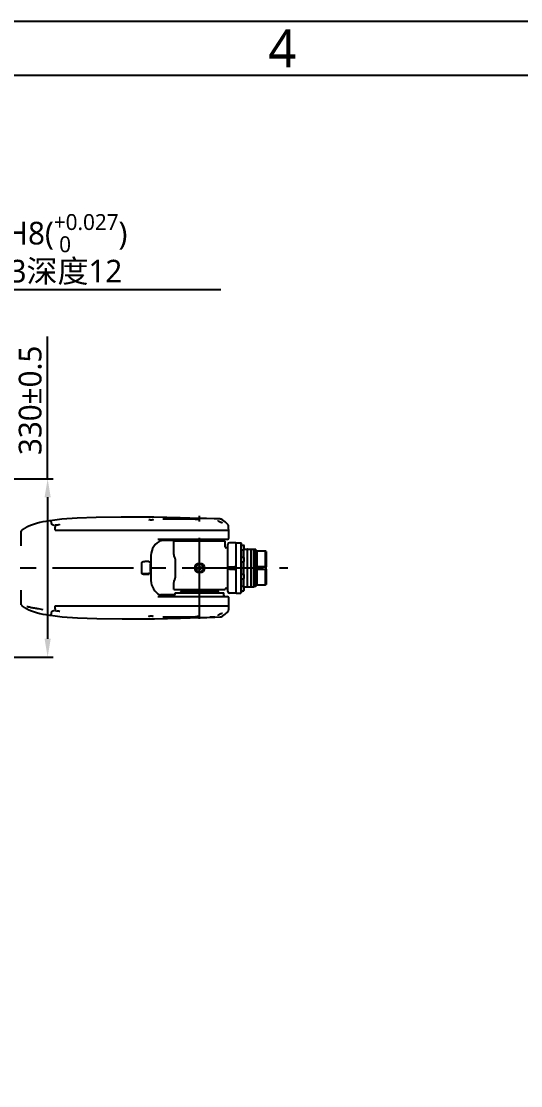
# Model space of a CAD drawing. Header units: millimetres. Extents: x 7426 to 8737, y 124 to 421.
# Drawn here: x 8039.3 to 8085.5, y 322.1 to 420.6 of the extents above; entities that cross this region are included whole.
import ezdxf
from ezdxf import colors
from ezdxf.entities.mleader import LeaderData, LeaderLine
from ezdxf.enums import TextEntityAlignment as Align
from ezdxf.math import Vec2, Vec3

# ---------------------------------------------------------------- set-up
doc = ezdxf.new("R2010")
doc.units = ezdxf.units.MM
doc.linetypes.add('CENTER', pattern=[0.6, 0.375, -0.075, 0.075, -0.075])
for name, color, linetype in [('中心线', 7, 'Continuous'), ('外形图', 7, 'Continuous'), ('多重引线', 7, 'Continuous'), ('尺寸标注', 7, 'Continuous'), ('模板', 7, 'Continuous')]:
    doc.layers.add(name, color=color, linetype=linetype)
doc.styles.add('微软雅黑', font='msyh.ttc')
doc.dimstyles.new('尺寸标注_1_20比例', dxfattribs={"dimtxt": 2.1, "dimasz": 1.7, "dimexe": 0.5, "dimexo": 0.4, "dimgap": 0.5, "dimtad": 1, "dimdec": 1, "dimlfac": 20, "dimdsep": 46, "dimtxsty": '微软雅黑', "dimcen": 0.09, "dimadec": 0, "dimazin": 0, "dimtp": 0.01, "dimtm": 0.01, "dimtfac": 1, "dimtdec": 1, "dimtofl": 0, "dimtmove": 0, "dimatfit": 3, "dimfxl": 1, "dimtolj": 1, "dimarcsym": 0})

# ---------------------------------------------------------------- blocks, each defined once
blk = doc.blocks.new('图纸')
at = {"color": 2}
for points in [[(6283.66, 123.62), (6283.66, 1549.22), (8299.66, 1549.22), (8299.66, 123.62)], [(6403.66, 147.62), (6403.66, 1525.22), (8275.66, 1525.22), (8275.66, 147.62)]]:
    blk.add_lwpolyline(points, close=True, dxfattribs=at)
at = {"color": 2, "style": '微软雅黑'}
blk.add_text('4', height=16.8, dxfattribs=at).set_placement((7165.66, 1537.22), align=Align.MIDDLE_CENTER)
blk.add_attdef('整机外形图', text='', height=19.2, dxfattribs=at).set_placement((7893.3, 256.65), align=Align.MIDDLE)
at = {"color": 7, "style": '微软雅黑'}
for tag, height, p in [('编号', 19.2, (8134.84, 252.67)), ('比例', 12, (7939.66, 171.62))]:
    blk.add_attdef(tag, text='', height=height, dxfattribs=at).set_placement(p, align=Align.MIDDLE)
at = {"style": '微软雅黑'}
for tag, p in [('当前页', (8047.3, 207.62)), ('总页数', (8192.77, 207.62))]:
    blk.add_attdef(tag, text='', height=12, dxfattribs=at).set_placement(p, align=Align.MIDDLE)
blk = doc.blocks.new('*D1239')
at = {"layer": 'Defpoints', "color": 0}
for p in [(8017.229, 378.282), (8017.215, 361.782), (8041.687, 361.782)]:
    blk.add_point(p, dxfattribs=at)
at = {"layer": '尺寸标注', "color": 0, "linetype": 'Continuous', "lineweight": -2}
for p, q in [((8041.687, 378.282), (8041.687, 391.458)), ((8017.629, 378.282), (8042.187, 378.282)), ((8041.687, 376.582), (8041.687, 363.482)), ((8017.615, 361.782), (8042.187, 361.782))]:
    blk.add_line(p, q, dxfattribs=at)
at = {"layer": '尺寸标注', "color": 0}
for points in [[(8041.971, 376.582), (8041.404, 376.582), (8041.687, 378.282)], [(8041.404, 363.482), (8041.971, 363.482), (8041.687, 361.782)]]:
    blk.add_solid(points, dxfattribs=at)
at = {"layer": '尺寸标注', "color": 0, "insert": (8039.015, 380.482), "char_height": 2.1, "attachment_point": 1, "rotation": 90, "style": '微软雅黑'}
blk.add_mtext('\\A1;\\A1;330{\\C256;±0.5}', dxfattribs=at)

msp = doc.modelspace()

# ---------------------------------------------------------------- linework, layer by layer
at = {"layer": '中心线', "color": 7, "linetype": 'CENTER', "ltscale": 20}
msp.add_line((8055.7502, 365.3346), (8055.7502, 374.86), dxfattribs=at)
at = {"layer": '中心线', "linetype": 'CENTER', "ltscale": 20}
msp.add_line((7994.1361, 370.0324), (8063.919, 370.0324), dxfattribs=at)
at = {"layer": '外形图', "color": 0, "linetype": 'Continuous'}
for p, q in [((8041.931, 374.407), (8041.8989, 374.3884)), ((8041.9309, 374.4069), (8041.9311, 374.407)), ((8051.419, 374.4839), (8051.39, 374.4788)), ((8057.456, 374.4045), (8057.4503, 374.4212)), ((8057.8274, 374.5142), (8057.8245, 374.5157)), ((8057.8302, 374.5126), (8057.8274, 374.5142)), ((8057.8329, 374.5111), (8057.8302, 374.5126)), ((8057.8356, 374.5096), (8057.8329, 374.5111)), ((8057.8381, 374.5081), (8057.8356, 374.5096)), ((8057.8406, 374.5067), (8057.8381, 374.5081)), ((8057.843, 374.5052), (8057.8406, 374.5067)), ((8057.8454, 374.5038), (8057.843, 374.5052)), ((8057.8478, 374.5023), (8057.8454, 374.5038)), ((8057.8501, 374.5009), (8057.8478, 374.5023)), ((8057.8524, 374.4994), (8057.8501, 374.5009)), ((8057.8546, 374.4979), (8057.8524, 374.4994)), ((8057.8569, 374.4964), (8057.8546, 374.4979)), ((8057.8593, 374.4949), (8057.8569, 374.4964)), ((8057.8619, 374.4931), (8057.8593, 374.4949)), ((8057.866, 374.4903), (8057.8619, 374.4931)), ((8039.25, 372.084), (8039.25, 373.439)), ((8039.8743, 373.8604), (8039.8733, 373.8599)), ((8042.3915, 373.5324), (8042.3852, 373.8207)), ((8042.3915, 373.5324), (8058.4387, 373.5324)), ((8042.397, 373.989), (8042.3963, 373.9892)), ((8042.4441, 373.9826), (8042.422, 373.9841)), ((8042.7705, 374.0281), (8042.7415, 374.0192)), ((8042.7909, 374.0363), (8042.7705, 374.0281)), ((8042.8017, 374.0425), (8042.7909, 374.0363)), ((8058.3644, 374.0662), (8058.3645, 374.0661)), ((8058.3982, 374.0278), (8058.3942, 374.0332)), ((8058.3982, 374.0278), (8058.3986, 374.0273)), ((8058.4055, 374.0166), (8058.3986, 374.0273)), ((8058.3054, 372.6824), (8051.8745, 372.6824)), ((8052.2028, 372.579), (8052.2128, 372.583)), ((8053.5433, 372.5824), (8052.221, 372.5824)), ((8058.1253, 372.5074), (8053.3752, 372.5074)), ((8053.3752, 371.3174), (8053.3752, 372.5074)), ((8053.5494, 372.5324), (8057.9377, 372.5324)), ((8054.0002, 372.5074), (8054.0002, 372.5324)), ((8057.5003, 372.5074), (8057.5003, 372.5324)), ((8057.9378, 372.5324), (8057.9378, 372.5824)), ((8058.1253, 371.9838), (8058.1253, 372.5074)), ((8059.1003, 372.3574), (8058.5003, 372.3574)), ((8059.1003, 372.3324), (8059.1253, 372.3574)), ((8059.1003, 372.3574), (8059.1003, 370.2574)), ((8059.1253, 372.3574), (8059.5753, 372.3574)), ((8059.1253, 367.7073), (8059.1253, 372.3574)), ((8059.6003, 372.3324), (8059.5753, 372.3574)), ((8059.5753, 372.3574), (8059.5753, 367.7073)), ((8059.6003, 372.3324), (8059.6003, 367.7324)), ((8058.213, 371.8845), (8058.1991, 371.8534)), ((8058.3503, 370.2574), (8058.3503, 372.2074)), ((8059.6003, 372.1388), (8059.8253, 372.1388)), ((8059.6003, 371.7138), (8059.8253, 371.7138)), ((8059.8003, 371.7138), (8059.8003, 371.0294)), ((8059.8503, 372.1138), (8059.8503, 371.7388)), ((8059.8503, 371.7824), (8060.1603, 371.7824)), ((8059.8503, 371.0044), (8059.8503, 371.7388)), ((8060.1753, 371.7674), (8060.1603, 371.7824)), ((8060.1603, 371.7824), (8060.1603, 368.2823)), ((8060.1753, 371.7674), (8060.1903, 371.7824)), ((8060.1753, 368.2973), (8060.1753, 371.7674)), ((8060.1903, 371.7824), (8060.504, 371.7824)), ((8060.1903, 368.2823), (8060.1903, 371.7824)), ((8060.519, 371.7674), (8060.504, 371.7824)), ((8060.504, 371.7824), (8060.504, 368.2823)), ((8060.519, 371.7674), (8060.534, 371.7824)), ((8060.519, 368.2973), (8060.519, 371.7674)), ((8060.534, 371.7824), (8060.7828, 371.7824)), ((8060.534, 368.2823), (8060.534, 371.7824)), ((8060.8003, 371.7649), (8060.7828, 371.7824)), ((8060.7828, 371.7824), (8060.7828, 368.2823)), ((8060.8003, 368.2998), (8060.8003, 371.7649)), ((8060.9403, 371.7562), (8060.8003, 371.7562)), ((8060.9403, 371.6481), (8060.8003, 371.6481)), ((8060.9403, 371.3731), (8060.8003, 371.3731)), ((8060.9503, 371.7462), (8060.9403, 371.7562)), ((8060.9403, 371.7562), (8060.9403, 371.3731)), ((8060.9503, 371.6381), (8060.9403, 371.6481)), ((8060.9503, 371.3831), (8060.9403, 371.3731)), ((8060.9503, 371.7462), (8060.9503, 368.3186)), ((8060.9753, 371.4574), (8060.9503, 371.4824)), ((8060.9753, 371.4574), (8060.9753, 368.6074)), ((8061.0003, 371.5574), (8061.0503, 371.6074)), ((8061.0003, 370.1324), (8061.0003, 371.5574)), ((8061.0503, 371.6074), (8061.8503, 371.6074)), ((8061.0503, 371.6074), (8061.0503, 370.1594)), ((8061.9003, 371.5574), (8061.8503, 371.6074)), ((8061.8503, 370.1594), (8061.8503, 371.6074)), ((8061.9003, 371.5574), (8061.9003, 370.1324)), ((8050.3885, 369.6449), (8050.3885, 370.4199)), ((8050.5258, 370.6199), (8050.6884, 370.6199)), ((8051.027, 370.6199), (8050.6884, 370.6199)), ((8051.027, 370.6199), (8051.0708, 370.6199)), ((8051.0708, 370.6137), (8051.0708, 370.6199)), ((8051.2153, 369.7199), (8051.2153, 370.4199)), ((8051.2502, 371.1824), (8051.2502, 368.8824)), ((8053.5002, 370.8674), (8053.5002, 369.1174)), ((8059.6003, 371.0294), (8059.8253, 371.0294)), ((8059.6003, 370.6044), (8059.8253, 370.6044)), ((8059.8003, 370.6044), (8059.8003, 369.4604)), ((8059.8503, 371.0044), (8059.8503, 370.6294)), ((8059.8503, 369.4354), (8059.8503, 370.6294)), ((8060.9403, 371.1439), (8060.8003, 371.1439)), ((8060.9403, 370.8689), (8060.8003, 370.8689)), ((8060.9403, 370.7822), (8060.8003, 370.7822)), ((8060.9403, 370.5072), (8060.8003, 370.5072)), ((8060.9403, 370.3787), (8060.8003, 370.3787)), ((8060.9503, 371.1339), (8060.9403, 371.1439)), ((8060.9403, 371.1439), (8060.9403, 370.8689)), ((8060.9503, 370.8789), (8060.9403, 370.8689)), ((8060.9503, 370.7722), (8060.9403, 370.7822)), ((8060.9403, 370.7822), (8060.9403, 370.5072)), ((8060.9503, 370.5172), (8060.9403, 370.5072)), ((8060.9503, 370.3687), (8060.9403, 370.3787)), ((8060.9403, 370.3787), (8060.9403, 370.1037)), ((8061.0003, 371.1324), (8060.9753, 371.1574)), ((8050.4204, 369.5199), (8051.027, 369.5199)), ((8050.5258, 369.4449), (8051.0708, 369.4449)), ((8051.0708, 369.4449), (8051.0708, 369.526)), ((8055.6059, 370.0293), (8055.6754, 370.1558)), ((8055.6807, 369.9059), (8055.6059, 370.0293)), ((8055.6754, 370.1558), (8055.8197, 370.1589)), ((8055.825, 369.9089), (8055.6807, 369.9059)), ((8055.8197, 370.1589), (8055.8945, 370.0354)), ((8055.8945, 370.0354), (8055.825, 369.9089)), ((8058.3503, 369.8074), (8058.3503, 370.2574)), ((8058.3503, 367.8573), (8058.3503, 369.8074)), ((8058.3588, 370.1324), (8058.5003, 370.1324)), ((8058.5003, 369.9324), (8058.3588, 369.9324)), ((8058.5003, 370.1324), (8059.1003, 370.1324)), ((8058.5003, 369.9324), (8059.1003, 369.9324)), ((8059.1003, 369.8074), (8059.1003, 370.2574)), ((8059.1003, 369.8074), (8059.1003, 367.7074)), ((8059.6003, 369.4604), (8059.8253, 369.4604)), ((8059.8503, 369.4354), (8059.8503, 369.0604)), ((8060.9403, 370.1037), (8060.8003, 370.1037)), ((8060.9403, 369.5576), (8060.8003, 369.5576)), ((8060.9503, 370.1137), (8060.9403, 370.1037)), ((8060.9503, 369.5476), (8060.9403, 369.5576)), ((8060.9403, 369.5576), (8060.9403, 369.2826)), ((8061.0003, 370.1324), (8061.9003, 370.1324)), ((8061.0003, 369.9324), (8061.0003, 370.1324)), ((8061.0003, 369.9324), (8061.9003, 369.9324)), ((8061.0003, 368.5074), (8061.0003, 369.9324)), ((8061.0503, 370.1594), (8061.8503, 370.1594)), ((8061.8503, 369.9054), (8061.0503, 369.9054)), ((8061.0503, 369.9054), (8061.0503, 368.4574)), ((8061.8503, 368.4574), (8061.8503, 369.9054)), ((8061.9003, 369.9324), (8061.9003, 370.1324)), ((8061.9003, 369.9324), (8061.9003, 368.5074)), ((8053.3752, 368.0323), (8053.3752, 368.6674)), ((8059.6003, 369.0354), (8059.8253, 369.0354)), ((8059.8003, 369.0354), (8059.8003, 368.3509)), ((8059.8503, 368.3259), (8059.8503, 369.0604)), ((8060.9403, 369.2826), (8060.8003, 369.2826)), ((8060.9403, 368.9005), (8060.8003, 368.9005)), ((8060.9403, 368.6255), (8060.8003, 368.6255)), ((8060.9403, 368.4166), (8060.8003, 368.4166)), ((8060.9503, 369.2926), (8060.9403, 369.2826)), ((8060.9503, 368.8905), (8060.9403, 368.9005)), ((8060.9403, 368.9005), (8060.9403, 368.3085)), ((8060.9503, 368.6355), (8060.9403, 368.6255)), ((8060.9503, 368.4266), (8060.9403, 368.4166)), ((8060.9753, 368.6074), (8060.9503, 368.5824)), ((8061.0003, 368.9324), (8060.9753, 368.9074)), ((8061.0003, 368.5074), (8061.0503, 368.4574)), ((8061.0503, 368.4574), (8061.8503, 368.4574)), ((8061.9003, 368.5074), (8061.8503, 368.4574)), ((8039.25, 366.6257), (8039.25, 367.9807)), ((8053.4732, 367.5323), (8052.1175, 367.5323)), ((8053.3752, 368.0323), (8058.1253, 368.0323)), ((8053.5002, 367.7323), (8058.0002, 367.7323)), ((8053.5002, 367.6323), (8053.5002, 367.7323)), ((8054.0579, 367.9323), (8054.0002, 367.8323)), ((8054.0002, 367.8323), (8057.5003, 367.8323)), ((8054.0002, 367.7323), (8054.0002, 367.8323)), ((8054.0579, 367.9323), (8057.4425, 367.9323)), ((8054.3127, 368.0323), (8054.3127, 367.9573)), ((8054.5877, 368.0323), (8054.5877, 367.9573)), ((8054.6252, 368.0323), (8054.6252, 367.9323)), ((8054.6935, 368.0323), (8054.6935, 367.9573)), ((8054.9685, 368.0323), (8054.9685, 367.9573)), ((8055.6127, 368.0323), (8055.6127, 367.9573)), ((8055.8877, 368.0323), (8055.8877, 367.9573)), ((8056.532, 368.0323), (8056.532, 367.9573)), ((8056.807, 368.0323), (8056.807, 367.9573)), ((8056.8752, 368.0323), (8056.8752, 367.9323)), ((8056.9127, 368.0323), (8056.9127, 367.9573)), ((8057.1878, 368.0323), (8057.1878, 367.9573)), ((8057.4425, 367.9323), (8057.5003, 367.8323)), ((8057.5003, 367.7323), (8057.5003, 367.8323)), ((8058.0003, 367.4823), (8058.0003, 367.7323)), ((8058.1253, 368.0323), (8058.1253, 368.081)), ((8058.1991, 368.2114), (8058.213, 368.1802)), ((8059.1003, 367.7073), (8058.5003, 367.7073)), ((8059.1003, 367.7323), (8059.1253, 367.7073)), ((8059.1253, 367.7073), (8059.5753, 367.7073)), ((8059.6003, 367.7323), (8059.5753, 367.7073)), ((8059.6003, 368.3509), (8059.8253, 368.3509)), ((8059.6003, 367.9259), (8059.8253, 367.9259)), ((8059.8503, 368.3259), (8059.8503, 367.9509)), ((8059.8503, 368.2823), (8060.1603, 368.2823)), ((8060.1753, 368.2973), (8060.1603, 368.2823)), ((8060.1753, 368.2973), (8060.1903, 368.2823)), ((8060.1903, 368.2823), (8060.504, 368.2823)), ((8060.519, 368.2973), (8060.504, 368.2823)), ((8060.519, 368.2973), (8060.534, 368.2823)), ((8060.534, 368.2823), (8060.7828, 368.2823)), ((8060.8003, 368.2998), (8060.7828, 368.2823)), ((8060.9403, 368.3085), (8060.8003, 368.3085)), ((8060.9503, 368.3185), (8060.9403, 368.3085)), ((8042.3852, 366.244), (8042.3915, 366.5323)), ((8042.3915, 366.5323), (8058.4387, 366.5323)), ((8051.8745, 367.3823), (8058.3057, 367.3823)), ((8039.8743, 366.2044), (8039.8733, 366.2049)), ((8041.9056, 365.6771), (8041.939, 365.6578)), ((8041.9391, 365.6578), (8041.9389, 365.6578)), ((8042.4254, 366.0801), (8042.4449, 366.0818)), ((8042.4449, 366.0818), (8042.4694, 366.0825)), ((8051.0815, 365.5819), (8051.1038, 365.5861)), ((8051.1038, 365.5861), (8051.132, 365.5899)), ((8051.398, 365.586), (8051.4255, 365.5811)), ((8051.4255, 365.5811), (8051.4456, 365.5761)), ((8056.6832, 365.4708), (8057.1422, 365.4852)), ((8057.1422, 365.4831), (8056.6832, 365.4687)), ((8056.6832, 365.4687), (8056.6832, 365.4708)), ((8057.1422, 365.4852), (8057.1422, 365.4831)), ((8057.1423, 365.4823), (8057.6367, 365.4983)), ((8057.4583, 365.6434), (8057.4633, 365.659)), ((8057.6436, 365.4986), (8057.6474, 365.4987)), ((8057.6474, 365.4987), (8057.6509, 365.4989)), ((8057.6509, 365.4989), (8057.6532, 365.499)), ((8057.6532, 365.499), (8057.6555, 365.4992)), ((8057.6555, 365.4992), (8057.6578, 365.4993)), ((8057.6578, 365.4993), (8057.6603, 365.4995)), ((8057.6603, 365.4995), (8057.6627, 365.4997)), ((8057.6627, 365.4997), (8057.6653, 365.4999)), ((8057.6653, 365.4999), (8057.6679, 365.5001)), ((8057.6679, 365.5001), (8057.6706, 365.5003)), ((8057.6706, 365.5003), (8057.6733, 365.5006)), ((8057.6733, 365.5006), (8057.6761, 365.5009)), ((8057.6761, 365.5009), (8057.6791, 365.5012)), ((8057.6791, 365.5012), (8057.6821, 365.5016)), ((8057.6868, 365.5022), (8057.6901, 365.5027)), ((8057.6901, 365.5027), (8057.6936, 365.5032)), ((8057.7777, 365.5248), (8057.7814, 365.5262)), ((8057.7814, 365.5262), (8057.785, 365.5276)), ((8057.785, 365.5276), (8057.7885, 365.5289)), ((8057.7885, 365.5289), (8057.7919, 365.5303)), ((8057.7919, 365.5303), (8057.7953, 365.5316)), ((8057.7953, 365.5316), (8057.7986, 365.533)), ((8057.7986, 365.533), (8057.8018, 365.5343)), ((8057.8018, 365.5343), (8057.8049, 365.5357)), ((8057.8095, 365.5377), (8057.8124, 365.5391)), ((8057.8124, 365.5391), (8057.8153, 365.5404)), ((8057.8153, 365.5404), (8057.8181, 365.5417)), ((8057.8181, 365.5417), (8057.8208, 365.5431)), ((8057.8208, 365.5431), (8057.8235, 365.5444)), ((8057.8235, 365.5444), (8057.8261, 365.5457)), ((8057.8261, 365.5457), (8057.8286, 365.547)), ((8057.8286, 365.547), (8057.8311, 365.5483)), ((8057.8311, 365.5483), (8057.8336, 365.5496)), ((8057.8336, 365.5496), (8057.8359, 365.5508)), ((8057.8359, 365.5508), (8057.8383, 365.5521)), ((8057.8383, 365.5521), (8057.8406, 365.5534)), ((8057.8406, 365.5534), (8057.8428, 365.5547)), ((8057.8428, 365.5547), (8057.845, 365.5559)), ((8057.845, 365.5559), (8057.8472, 365.5572)), ((8057.8472, 365.5572), (8057.8493, 365.5585)), ((8057.8493, 365.5585), (8057.8514, 365.5597)), ((8057.8514, 365.5597), (8057.8535, 365.561)), ((8057.8529, 365.8394), (8057.8592, 365.8372)), ((8057.8535, 365.561), (8057.8555, 365.5623)), ((8057.8555, 365.5623), (8057.8575, 365.5635)), ((8057.8575, 365.5635), (8057.8596, 365.5648)), ((8057.8592, 365.8372), (8057.8593, 365.8371)), ((8057.8596, 365.5648), (8057.8616, 365.5661)), ((8057.8616, 365.5661), (8057.8636, 365.5675)), ((8057.8636, 365.5675), (8057.8657, 365.5688)), ((8057.8657, 365.5688), (8057.868, 365.5703)), ((8057.868, 365.5703), (8057.8704, 365.572)), ((8057.8704, 365.572), (8057.874, 365.5744)), ((8058.2897, 365.9186), (8058.3724, 365.9986)), ((8058.3725, 365.9987), (8058.3724, 365.9986)), ((8058.4022, 366.0315), (8058.4063, 366.037)), ((8058.4063, 366.037), (8058.4066, 366.0375)), ((8058.4066, 366.0375), (8058.4143, 366.0494))]:
    msp.add_line(p, q, dxfattribs=at)
for points in [[(8041.8612, 374.3929), (8041.5198, 374.3383), (8041.2501, 374.2922)], [(8055.7502, 374.6243), (8053.9406, 374.679), (8051.5136, 374.727), (8048.4952, 374.7335), (8046.1736, 374.7051), (8044.4165, 374.6432), (8043.0144, 374.5395), (8041.9312, 374.407)], [(8051.0747, 374.4825), (8051.0583, 374.4868), (8051.0487, 374.4906), (8051.0473, 374.4914)], [(8051.1241, 374.4749), (8051.0975, 374.4783), (8051.0747, 374.4825)], [(8051.3901, 374.4788), (8051.3773, 374.4767), (8051.3225, 374.4661), (8051.2614, 374.4597), (8051.199, 374.4636), (8051.1413, 374.4726), (8051.124, 374.4749)], [(8051.4528, 374.4943), (8051.4535, 374.4951), (8051.4502, 374.4932), (8051.4385, 374.4888), (8051.419, 374.4839)], [(8057.6287, 374.5664), (8057.1013, 374.5835), (8056.3954, 374.6054), (8055.7503, 374.6243)], [(8057.8513, 374.2276), (8057.8512, 374.2276), (8057.8422, 374.2249), (8057.8137, 374.2252), (8057.7697, 374.2331), (8057.7151, 374.249), (8057.6554, 374.2715), (8057.5957, 374.299), (8057.5389, 374.331), (8057.489, 374.3672), (8057.456, 374.4045)], [(8057.8245, 374.5157), (8057.8231, 374.5165), (8057.8216, 374.5173), (8057.82, 374.5181), (8057.8185, 374.5189), (8057.8169, 374.5197), (8057.8153, 374.5205), (8057.8136, 374.5213), (8057.812, 374.5221), (8057.8103, 374.5229), (8057.8085, 374.5238), (8057.8068, 374.5246), (8057.805, 374.5254), (8057.8032, 374.5263), (8057.8013, 374.5271), (8057.7994, 374.5279), (8057.7975, 374.5288), (8057.7955, 374.5296), (8057.7936, 374.5305), (8057.7915, 374.5314), (8057.7895, 374.5322), (8057.7874, 374.5331), (8057.7853, 374.5339), (8057.7831, 374.5348), (8057.7809, 374.5357), (8057.7787, 374.5365), (8057.7765, 374.5374), (8057.7742, 374.5382), (8057.7719, 374.5391), (8057.7695, 374.54), (8057.7671, 374.5408), (8057.7646, 374.5417), (8057.7621, 374.5426), (8057.7595, 374.5434), (8057.7569, 374.5443), (8057.7542, 374.5452), (8057.7515, 374.5461), (8057.7487, 374.5469), (8057.7459, 374.5478), (8057.743, 374.5486), (8057.7401, 374.5495), (8057.7372, 374.5503), (8057.7343, 374.5511), (8057.7313, 374.5519), (8057.7283, 374.5527), (8057.7253, 374.5535), (8057.7223, 374.5542), (8057.7193, 374.555), (8057.7162, 374.5557), (8057.7132, 374.5564), (8057.7101, 374.557), (8057.7071, 374.5577), (8057.704, 374.5583), (8057.701, 374.5589), (8057.6979, 374.5595), (8057.6949, 374.56), (8057.6918, 374.5605), (8057.6887, 374.5611), (8057.6857, 374.5615), (8057.6826, 374.562), (8057.6795, 374.5624), (8057.6763, 374.5629), (8057.6732, 374.5633), (8057.67, 374.5636), (8057.6668, 374.564), (8057.6635, 374.5643), (8057.6601, 374.5646), (8057.6567, 374.5649), (8057.6531, 374.5652), (8057.6492, 374.5655), (8057.645, 374.5657), (8057.6401, 374.566), (8057.6335, 374.5662), (8057.6287, 374.5664)], [(8058.3644, 374.0662), (8058.2817, 374.1462), (8058.2066, 374.2174), (8058.1164, 374.2981), (8057.9902, 374.4006), (8057.866, 374.4904)], [(8039.8743, 373.8603), (8039.8396, 373.8435), (8039.8062, 373.8269), (8039.7738, 373.8105), (8039.7423, 373.7942), (8039.7116, 373.778), (8039.6818, 373.762), (8039.6527, 373.746), (8039.6244, 373.7302), (8039.5967, 373.7144), (8039.5697, 373.6987), (8039.5433, 373.6832), (8039.5175, 373.6677), (8039.4923, 373.6522), (8039.4676, 373.6369), (8039.4435, 373.6217), (8039.4199, 373.6066), (8039.3968, 373.5915), (8039.3742, 373.5766), (8039.3522, 373.5618), (8039.3305, 373.5471), (8039.3092, 373.5324), (8039.2927, 373.521)], [(8041.2501, 374.2922), (8040.97, 374.2362), (8040.6599, 374.1574), (8040.3668, 374.0643), (8040.0899, 373.9574), (8039.8733, 373.8599)], [(8042.422, 373.9841), (8042.406, 373.9865), (8042.397, 373.989)], [(8042.7415, 374.0192), (8042.7059, 374.0103), (8042.6657, 374.0022), (8042.6232, 373.9952), (8042.5809, 373.9896), (8042.5408, 373.9856), (8042.5041, 373.9832), (8042.4717, 373.9822), (8042.4441, 373.9826)], [(8058.3942, 374.0332), (8058.3702, 374.0605), (8058.3645, 374.0661)], [(8058.4268, 373.9436), (8058.4228, 373.974), (8058.4055, 374.0166)], [(8058.438, 373.5581), (8058.4343, 373.6895), (8058.4286, 373.8866), (8058.4268, 373.9436)], [(8058.4558, 372.8357), (8058.4511, 373.0421), (8058.4446, 373.3071), (8058.4387, 373.5324)], [(8039.2927, 366.5438), (8039.3078, 366.5333), (8039.3273, 366.5198), (8039.3466, 366.5067), (8039.3659, 366.4937), (8039.3856, 366.4806), (8039.4059, 366.4673), (8039.4267, 366.4538), (8039.4483, 366.44), (8039.4706, 366.4259), (8039.4938, 366.4116), (8039.5177, 366.397), (8039.5425, 366.3821), (8039.5681, 366.3669), (8039.5946, 366.3515), (8039.6222, 366.3358), (8039.6509, 366.3197), (8039.681, 366.3032), (8039.7124, 366.2863), (8039.7454, 366.2689), (8039.78, 366.2511), (8039.8161, 366.2329), (8039.8539, 366.2143), (8039.8743, 366.2044)], [(8058.4348, 366.1211), (8058.4366, 366.1781), (8058.4423, 366.3753), (8058.446, 366.5066)], [(8058.4387, 366.5323), (8058.4446, 366.7576), (8058.4511, 367.0227), (8058.4558, 367.2291)], [(8039.8733, 366.2049), (8040.0899, 366.1073), (8040.3668, 366.0005), (8040.6599, 365.9074), (8040.97, 365.8285), (8041.2501, 365.7725)], [(8041.2501, 365.7725), (8041.5198, 365.7264), (8041.8612, 365.6718)], [(8041.9392, 365.6578), (8043.0312, 365.5244), (8044.4469, 365.4204), (8046.2248, 365.3587), (8048.5698, 365.3308), (8051.5664, 365.3383), (8053.966, 365.3862), (8055.7582, 365.4404)], [(8042.4039, 366.0753), (8042.4043, 366.0755), (8042.4116, 366.0777), (8042.4254, 366.0801)], [(8042.4694, 366.0825), (8042.4986, 366.0821), (8042.5319, 366.0804), (8042.5687, 366.0773), (8042.608, 366.0728), (8042.6486, 366.0669), (8042.6884, 366.0598), (8042.7254, 366.0518), (8042.7576, 366.0433), (8042.7833, 366.0349)], [(8042.7833, 366.0349), (8042.8012, 366.0274), (8042.803, 366.0264)], [(8051.0557, 365.5741), (8051.055, 365.5733), (8051.0565, 365.5741), (8051.0656, 365.5777), (8051.0815, 365.5819)], [(8051.1321, 365.5899), (8051.1455, 365.5916), (8051.2026, 365.6005), (8051.2648, 365.6051), (8051.3263, 365.5993), (8051.3818, 365.5887), (8051.3982, 365.5859)], [(8051.4456, 365.5761), (8051.4579, 365.5717), (8051.4603, 365.5704)], [(8055.7583, 365.4404), (8056.4034, 365.4593), (8056.6833, 365.468)], [(8057.4633, 365.659), (8057.4952, 365.6959), (8057.5444, 365.7322), (8057.6008, 365.7643), (8057.6603, 365.7919), (8057.7199, 365.8147), (8057.7748, 365.8309), (8057.8194, 365.8393)], [(8057.6365, 365.4983), (8057.6388, 365.4984), (8057.6436, 365.4986)], [(8057.6821, 365.5016), (8057.6836, 365.5018), (8057.6868, 365.5022)], [(8057.6936, 365.5032), (8057.6954, 365.5035), (8057.6972, 365.5038), (8057.6991, 365.5041), (8057.701, 365.5044), (8057.703, 365.5048), (8057.7051, 365.5051), (8057.7072, 365.5055), (8057.7093, 365.5059), (8057.7115, 365.5063), (8057.7137, 365.5068), (8057.716, 365.5073), (8057.7183, 365.5078), (8057.7206, 365.5083), (8057.723, 365.5088), (8057.7254, 365.5093), (8057.7277, 365.5099), (8057.7301, 365.5105), (8057.7325, 365.5111), (8057.7349, 365.5117), (8057.7373, 365.5123), (8057.7397, 365.5129), (8057.7421, 365.5136), (8057.7444, 365.5142), (8057.7467, 365.5149), (8057.749, 365.5155), (8057.7512, 365.5162), (8057.7534, 365.5168), (8057.7556, 365.5175), (8057.7577, 365.5181), (8057.7598, 365.5188), (8057.7619, 365.5195), (8057.764, 365.5201), (8057.766, 365.5208), (8057.768, 365.5215), (8057.77, 365.5221), (8057.7719, 365.5228), (8057.7739, 365.5235), (8057.7777, 365.5248)], [(8057.8049, 365.5357), (8057.8065, 365.5364), (8057.8095, 365.5377)], [(8057.8194, 365.8393), (8057.8489, 365.84), (8057.8529, 365.8394)], [(8057.874, 365.5744), (8057.9982, 365.6641), (8058.1244, 365.7667), (8058.2146, 365.8473), (8058.2897, 365.9186)], [(8058.3725, 365.9987), (8058.3782, 366.0043), (8058.4022, 366.0315)], [(8058.4143, 366.0494), (8058.4311, 366.0918), (8058.4348, 366.1211)]]:
    msp.add_lwpolyline(points, dxfattribs=at)
for radius in [0.45, 0.4, 0.35]:
    msp.add_circle((8055.7502, 370.0324), radius, dxfattribs=at)
for centre, radius, start, end in [((8053.2641, 227.0108), 147.5444, 89.191815, 90.354924), ((8058.2136, 571.2505), 196.7309, 269.164597, 269.281842), ((8039.35, 373.439), 0.1, 124.942919, 180), ((8058.413, 373.5574), 0.025, 270, 1.571411), ((8052.7502, 371.1824), 1.5, 111.40335, 180), ((8052.221, 372.5324), 0.05, 90, 111.40335), ((8052.6805, 371.4027), 1.2695, 111.272459, 111.68978), ((8052.6972, 371.3604), 1.315, 110.18592, 111.279236), ((8052.7073, 371.3328), 1.3445, 109.604365, 110.184127), ((8052.7136, 371.3147), 1.3636, 108.209386, 109.503444), ((8052.7212, 371.2916), 1.3879, 106.667802, 108.207962), ((8052.7324, 371.2532), 1.428, 102.60413, 106.657518), ((8052.7397, 371.2218), 1.4602, 100.525707, 102.613226), ((8052.7425, 371.207), 1.4752, 98.537021, 100.526246), ((8052.7439, 371.1973), 1.485, 96.929755, 98.53766), ((8052.7448, 371.1901), 1.4923, 95.154814, 96.929662), ((8052.7436, 371.2242), 1.4582, 90.009501, 95.234935), ((8053.4627, 372.4824), 0.1, 30, 69.999975), ((8058.0378, 372.5824), 0.1, 90, 180), ((8058.3058, 372.8324), 0.15, 270, 1.246298), ((8058.5003, 372.2074), 0.15, 90, 180), ((8058.2253, 371.9838), 0.1, 180, 262.98208), ((8058.2003, 372.034), 0.15, 274.888301, 0), ((8059.8253, 372.1138), 0.025, 0, 90), ((8059.8253, 371.7388), 0.025, 270, 0), ((8051.027, 370.44), 0.1799, 79.912465, 89.987217), ((8051.0267, 370.4389), 0.181, 69.673489, 79.886933), ((8053.2502, 370.8674), 0.25, 0, 33.57), ((8059.8253, 371.0044), 0.025, 0, 90), ((8059.8253, 370.6294), 0.025, 270, 0), ((8055.7502, 370.0324), 0.125, 91.211346, 270.0553), ((8055.7502, 370.0324), 0.125, 271.211346, 90.0553), ((8059.8253, 369.4354), 0.025, 0, 90), ((8064.6171, 366.589), 5.0468, 134.971085, 135.403439), ((8064.6171, 373.4758), 5.0468, 224.59656, 225.028914), ((8058.2835, 366.589), 5.0468, 44.596561, 45.028915), ((8058.2835, 373.4758), 5.0468, 314.971086, 315.40344), ((8052.7502, 368.8824), 1.5, 180, 243.234499), ((8053.2502, 369.1174), 0.25, 344.53, 0), ((8059.8253, 369.0604), 0.025, 270, 0), ((8052.1197, 367.6323), 0.1, 243.234499, 270), ((8053.4002, 367.6323), 0.1, 270, 0), ((8054.3377, 367.9573), 0.025, 180, 270), ((8054.5627, 367.9573), 0.025, 270, 0), ((8054.7185, 367.9573), 0.025, 180, 270), ((8054.9435, 367.9573), 0.025, 270, 0), ((8055.6377, 367.9573), 0.025, 180, 270), ((8055.8627, 367.9573), 0.025, 270, 0), ((8056.557, 367.9573), 0.025, 180, 270), ((8056.782, 367.9573), 0.025, 270, 0), ((8056.9377, 367.9573), 0.025, 180, 270), ((8057.1628, 367.9573), 0.025, 270, 0), ((8058.1003, 367.4823), 0.1, 180, 270), ((8058.2253, 368.081), 0.1, 97.01792, 180), ((8058.2003, 368.0307), 0.15, 0, 85.111699), ((8058.5003, 367.8573), 0.15, 180, 270), ((8059.8253, 368.3259), 0.025, 0, 90), ((8059.8253, 367.9509), 0.025, 270, 0), ((8039.35, 366.6257), 0.1, 180, 235.057069), ((8042.7176, 379.6347), 13.4848, 257.287027, 257.804639), ((8043.6039, 383.7566), 17.701, 257.819092, 258.57545), ((8058.3058, 367.2323), 0.15, 358.753668, 90), ((8058.421, 366.5073), 0.025, 358.428287, 57.628639), ((8044.9002, 390.141), 24.2156, 258.561196, 258.948591), ((8046.6204, 398.9588), 33.1996, 258.951902, 259.32253), ((8053.2721, 513.054), 147.5444, 269.645076, 270.808185), ((8058.2305, 168.1581), 197.3871, 90.718353, 90.835208)]:
    msp.add_arc(centre, radius, start, end, dxfattribs=at)
for points, knots in [([(8041.9192, 374.3911), (8041.9136, 374.3919), (8041.8944, 374.3943), (8041.8747, 374.395), (8041.8612, 374.3929)], [0, 0, 0, 0, 0.2944157, 1, 1, 1, 1]), ([(8042.1358, 374.0148), (8042.1263, 374.0176), (8042.1005, 374.0256), (8042.081, 374.0734), (8042.0643, 374.1311), (8042.048, 374.1998), (8042.0327, 374.2686), (8042.017, 374.3243), (8042.0032, 374.37), (8041.9815, 374.3776), (8041.9744, 374.3794)], [0, 0, 0, 0, 0.0712404, 0.182755, 0.3418463, 0.5155539, 0.6887402, 0.8451232, 0.9472147, 1, 1, 1, 1]), ([(8042.3354, 373.9546), (8042.3173, 373.9601), (8042.2508, 373.9804), (8042.1843, 374.0005), (8042.1357, 374.0147)], [0, 0, 0, 0, 0.2724573, 1, 1, 1, 1]), ([(8042.3354, 373.9546), (8042.3526, 373.9493), (8042.3791, 373.8982), (8042.3845, 373.8517), (8042.3852, 373.8207)], [0, 0, 0, 0, 0.3682765, 1, 1, 1, 1]), ([(8050.3885, 370.4199), (8050.3885, 370.4691), (8050.4068, 370.5587), (8050.4884, 370.6199), (8050.5258, 370.6199)], [0, 0, 0, 0, 0.5677242, 1, 1, 1, 1]), ([(8051.0896, 370.6086), (8051.1083, 370.6017), (8051.1437, 370.5814), (8051.1843, 370.536), (8051.2096, 370.4805), (8051.2153, 370.44), (8051.2153, 370.4199)], [0, 0, 0, 0, 0.2489617, 0.4983654, 0.7487058, 1, 1, 1, 1]), ([(8053.4585, 371.0056), (8053.4285, 371.0509), (8053.3833, 371.1529), (8053.3752, 371.2628), (8053.3752, 371.3174)], [0, 0, 0, 0, 0.4987066, 1, 1, 1, 1]), ([(8050.5258, 369.4449), (8050.4884, 369.4449), (8050.4068, 369.5061), (8050.3885, 369.5957), (8050.3885, 369.6449)], [0, 0, 0, 0, 0.432362, 1, 1, 1, 1]), ([(8051.2153, 369.7199), (8051.2153, 369.6944), (8051.2062, 369.6432), (8051.1659, 369.5768), (8051.1032, 369.5308), (8051.0522, 369.5199), (8051.027, 369.5199)], [0, 0, 0, 0, 0.2515321, 0.5017325, 0.7509866, 1, 1, 1, 1]), ([(8058.3503, 370.119), (8058.3503, 370.1224), (8058.3501, 370.1291), (8058.3564, 370.1324), (8058.3588, 370.1324)], [0, 0, 0, 0, 0.5830686, 1, 1, 1, 1]), ([(8058.3588, 369.9324), (8058.3564, 369.9324), (8058.3501, 369.9356), (8058.3503, 369.9423), (8058.3503, 369.9458)], [0, 0, 0, 0, 0.4169168, 1, 1, 1, 1]), ([(8053.3752, 368.6674), (8053.3752, 368.7347), (8053.39, 368.8736), (8053.4732, 368.9858), (8053.4911, 369.0507)], [0, 0, 0, 0, 0.5000481, 1, 1, 1, 1]), ([(8039.75, 366.4805), (8039.8653, 366.4544), (8040.3636, 366.3495), (8040.8651, 366.2606), (8041.25, 366.1917)], [0, 0, 0, 0, 0.2320019, 1, 1, 1, 1]), ([(8040.4692, 366.334), (8040.5332, 366.3219), (8040.7933, 366.2735), (8041.0537, 366.2268), (8041.25, 366.1917)], [0, 0, 0, 0, 0.2461071, 1, 1, 1, 1]), ([(8041.8612, 365.6718), (8041.8657, 365.6712), (8041.888, 365.6693), (8041.9104, 365.6721), (8041.9279, 365.6751)], [0, 0, 0, 0, 0.2033357, 1, 1, 1, 1]), ([(8041.9744, 365.6853), (8041.9815, 365.6872), (8042.0032, 365.6948), (8042.017, 365.7405), (8042.0327, 365.7962), (8042.048, 365.865), (8042.0643, 365.9337), (8042.081, 365.9913), (8042.1005, 366.0392), (8042.1263, 366.0472), (8042.1358, 366.0499)], [0, 0, 0, 0, 0.0528086, 0.1549952, 0.3113977, 0.4845661, 0.6582437, 0.8172957, 0.9287719, 1, 1, 1, 1]), ([(8042.1357, 366.0501), (8042.1509, 366.0545), (8042.2176, 366.0742), (8042.284, 366.0944), (8042.3354, 366.1102)], [0, 0, 0, 0, 0.2273702, 1, 1, 1, 1]), ([(8042.3852, 366.244), (8042.3845, 366.213), (8042.3791, 366.1665), (8042.3526, 366.1155), (8042.3354, 366.1102)], [0, 0, 0, 0, 0.6317301, 1, 1, 1, 1])]:
    msp.add_open_spline(points, degree=3, knots=knots, dxfattribs=at)
for points in [[(8041.9744, 374.3794), (8041.9562, 374.3842), (8041.9378, 374.3883), (8041.9192, 374.3911)], [(8052.4777, 372.6324), (8052.5015, 372.65), (8052.53, 372.6622), (8052.5589, 372.6686)], [(8052.5589, 372.6686), (8052.5759, 372.6724), (8052.5932, 372.6747), (8052.6105, 372.6763)], [(8041.9279, 365.6751), (8041.9435, 365.6778), (8041.959, 365.6813), (8041.9744, 365.6853)]]:
    msp.add_open_spline(points, degree=3, dxfattribs=at)

# ---------------------------------------------------------------- block references
at = {"layer": '模板', "xscale": 0.208333, "yscale": 0.208333, "zscale": 0.208333}
msp.add_blockref('图纸', (6570.5639, 97.868), dxfattribs=at)

# ---------------------------------------------------------------- dimensions: what is measured, and where the dimension line sits
at = {"layer": '尺寸标注', "color": 0, "linetype": 'Continuous'}
dim = msp.add_linear_dim(base=(8041.6873, 361.7823), p1=(8017.2293, 378.2825), p2=(8017.2153, 361.7823), angle=270, text='\\A1;330{\\C256;±0.5}', dimstyle='尺寸标注_1_20比例', override={"dimtxsty": '微软雅黑'}, dxfattribs=at)
dim.commit()
dim.dimension.update_dxf_attribs({"geometry": '*D1239', "text_midpoint": (8041.6873, 385.7203), "dimtype": 160})

# ---------------------------------------------------------------- leaders
at = {"layer": '多重引线'}
ml = msp.add_multileader_mtext('Standard', dxfattribs=at)
ml.set_content('{\\A1;2×\\C256;Φ\\C0;12 H8(\\C7;{\\H0.7x;\\S+0.027^  0;}\\C0;)\\P\\C7;底孔Φ13深度12}', style='微软雅黑')
ml.set_leader_properties()
ml.build(insert=Vec2(0, 0))
ml.multileader.update_dxf_attribs({"text_left_attachment_type": 5, "text_right_attachment_type": 5, "dogleg_length": 1, "arrow_head_size": 1.7})
ctx = ml.context
ctx.base_point, ctx.char_height, ctx.arrow_head_size, ctx.landing_gap_size, ctx.plane_origin = Vec3(8028.6038, 395.8159), 2.1, 1.7, 0.075, Vec3(8017.4865, 379.0977)
ctx.left_attachment, ctx.right_attachment = 5, 5
notes = []
notes.append((ctx, [(0, (1, 1, 0), (8028.6038, 395.8159), (1, 0), 0, [(0, [(8017.2776, 378.5759)], 0, [])])]))
ctx.mtext.insert, ctx.mtext.flow_direction = Vec3(8028.6788, 402.7804), 5
for ctx, leaders in notes:
    for number, flags, end, landing, length, lines in leaders:
        leader = LeaderData()
        leader.index, (leader.has_last_leader_line, leader.has_dogleg_vector, leader.attachment_direction) = number, flags
        leader.last_leader_point, leader.dogleg_vector, leader.dogleg_length = Vec3(end), Vec3(landing), length
        for number, points, colour, breaks in lines:
            line = LeaderLine()
            line.index, line.vertices, line.color, line.breaks = number, Vec3.list(points), colors.encode_raw_color(colour), breaks
            leader.lines.append(line)
        ctx.leaders.append(leader)

doc.saveas('drawing.dxf')
